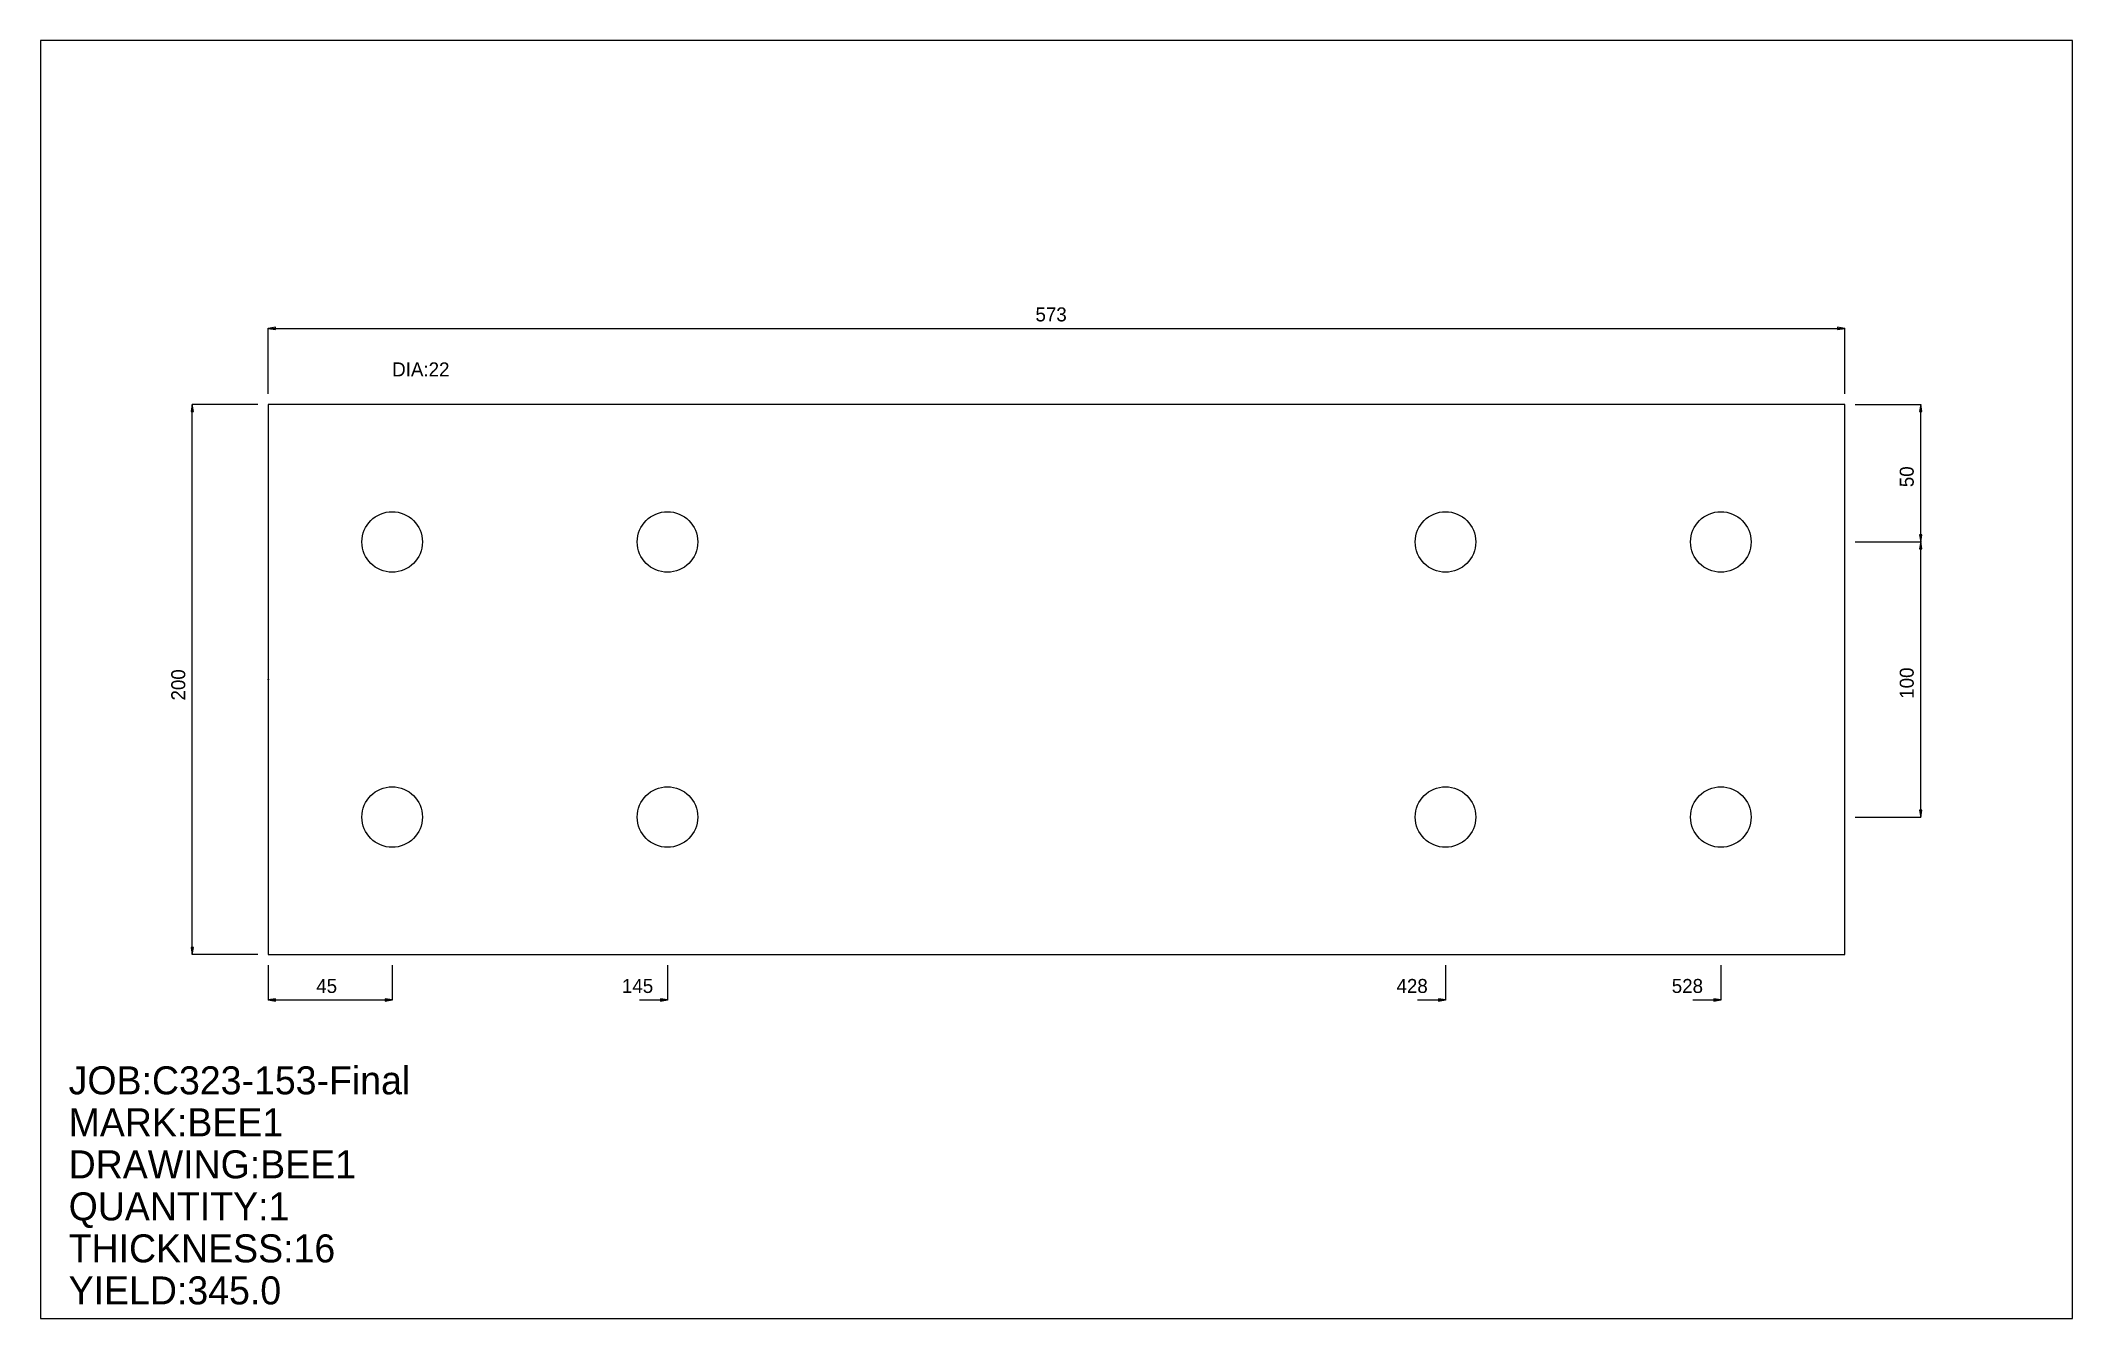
# Model space of a CAD drawing. Extents: x 0 to 738, y 0 to 464.
import ezdxf

# ---------------------------------------------------------------- set-up
doc = ezdxf.new("R2010")
doc.units = 0
doc.header["$LTSCALE"] = 0.125
for name, color, linetype in [('2', 7, 'CONTINUOUS'), ('3', 1, 'CONTINUOUS'), ('4', 1, 'CONTINUOUS'), ('5', 7, 'CONTINUOUS'), ('6', 4, 'CONTINUOUS')]:
    doc.layers.add(name, color=color, linetype=linetype)

# ---------------------------------------------------------------- blocks, each defined once
blk = doc.blocks.new('ARROW')
at = {"layer": '2', "linetype": 'CONTINUOUS'}
for p, q in [((0, 0), (-1, 0.166667)), ((-1, 0.166667), (-1, -0.166667)), ((-1, -0.166667), (0, 0))]:
    blk.add_line(p, q, dxfattribs=at)
blk = doc.blocks.new('PLATE')
at = {"layer": '3', "linetype": 'CONTINUOUS'}
for p, q in [((0, 0), (0, -200)), ((572.65002, 0), (0, 0)), ((572.65002, -200), (572.65002, 0)), ((0, -200), (572.65002, -200))]:
    blk.add_line(p, q, dxfattribs=at)
at = {"layer": '4', "linetype": 'CONTINUOUS'}
for centre in [(45, -50), (145, -50), (427.64999, -50), (527.65002, -50), (45, -150), (145, -150), (427.64999, -150), (527.65002, -150)]:
    blk.add_circle(centre, 11, dxfattribs=at)
at = {"layer": '5', "linetype": 'CONTINUOUS'}
for p, q in [((-0.1, -100), (0.1, -100)), ((0, -100.1), (0, -99.900002))]:
    blk.add_line(p, q, dxfattribs=at)
blk.add_circle((0, -100), 0.1, dxfattribs=at)
at = {"layer": '6', "linetype": 'CONTINUOUS'}
for p, q in [((0, 3.817667), (0, 27.678085)), ((0, 27.628086), (572.65002, 27.628086)), ((572.65002, 3.817667), (572.65002, 27.678085)), ((-3.817652, 0), (-27.67807, 0.000002)), ((-27.628086, -200), (-27.628071, 0.000002)), ((576.46771, 0), (600.32812, -0.000002)), ((600.27814, -50), (600.27814, -0.000002)), ((576.46771, -50), (600.32812, -50)), ((576.46771, -50), (600.32812, -50)), ((600.27814, -150), (600.27814, -50)), ((576.46771, -150), (600.32812, -150)), ((-3.817667, -200), (-27.678085, -200)), ((0, -203.81767), (0, -216.54323)), ((45, -203.81767), (45, -216.54323)), ((145, -203.81767), (145, -216.54323)), ((427.64999, -203.81767), (427.64999, -216.54323)), ((527.65002, -203.81767), (527.65002, -216.54323)), ((0, -216.49323), (45, -216.49323)), ((134.81955, -216.49323), (145, -216.49323)), ((417.46954, -216.49323), (427.64999, -216.49323)), ((517.4696, -216.49323), (527.65002, -216.49323))]:
    blk.add_line(p, q, dxfattribs=at)
at = {"layer": '6', "xscale": 2.545111, "yscale": 2.545111, "zscale": 2.545111}
for p, rotation in [((0, 27.628086), 180), ((-27.628071, 0.000002), 90), ((600.27814, -0.000002), 90), ((600.27814, -50), 270), ((600.27814, -50), 90), ((600.27814, -150), 270), ((-27.628086, -200), 270), ((0, -216.49323), 180)]:
    blk.add_blockref('ARROW', p, dxfattribs=dict(at, rotation=rotation))
for p in [(572.65002, 27.628086), (45, -216.49323), (145, -216.49323), (427.64999, -216.49323), (527.65002, -216.49323)]:
    blk.add_blockref('ARROW', p, dxfattribs=at)
at = {"layer": '5'}
blk.add_text('ZERO', height=0.015, dxfattribs=at).set_placement((0, -100))
at = {"layer": '6'}
for s, p in [('573', (278.68967, 30.173197)), ('DIA:22', (45, 10.180445)), ('45', (17.409779, -213.94812)), ('145', (128.45677, -213.94812)), ('428', (409.83423, -213.94812)), ('528', (509.83426, -213.94812))]:
    blk.add_text(s, height=5.09, dxfattribs=at).set_placement(p)
for s, p in [('50', (597.73303, -30.090221)), ('100', (597.73303, -106.99905)), ('200', (-30.173191, -107.63533))]:
    blk.add_text(s, height=5.09, rotation=90, dxfattribs=at).set_placement(p)

msp = doc.modelspace()

# ---------------------------------------------------------------- linework, layer by layer
at = {"layer": '5', "linetype": 'CONTINUOUS'}
for p, q in [((738.08234, 464.48282), (0, 464.48282)), ((0, 464.48282), (0, 0)), ((738.08234, 0), (738.08234, 464.48282)), ((0, 0), (738.08234, 0))]:
    msp.add_line(p, q, dxfattribs=at)

# ---------------------------------------------------------------- block references
at = {"layer": '2'}
msp.add_blockref('PLATE', (82.716156, 332.24139), dxfattribs=at)

# ---------------------------------------------------------------- texts
at = {"layer": '5'}
for s, p in [('JOB:C323-153-Final', (10.180445, 81.443558)), ('MARK:BEE1', (10.180445, 66.17289)), ('DRAWING:BEE1', (10.180445, 50.902225)), ('QUANTITY:1', (10.180445, 35.631557)), ('THICKNESS:16', (10.180445, 20.360889)), ('YIELD:345.0', (10.180445, 5.090222))]:
    msp.add_text(s, height=10.18, dxfattribs=at).set_placement(p)

doc.saveas('drawing.dxf')
